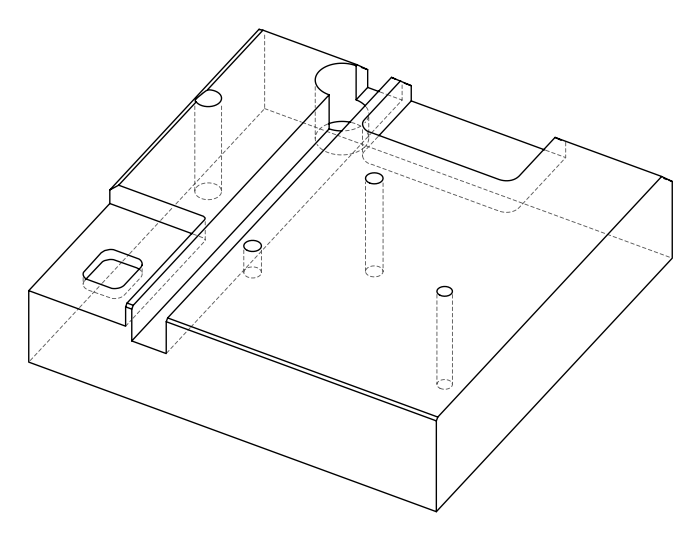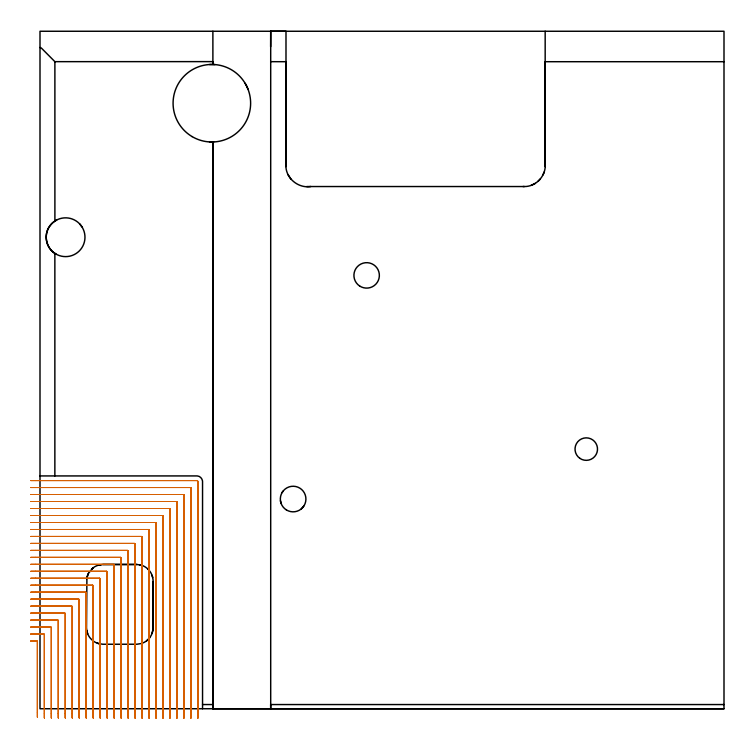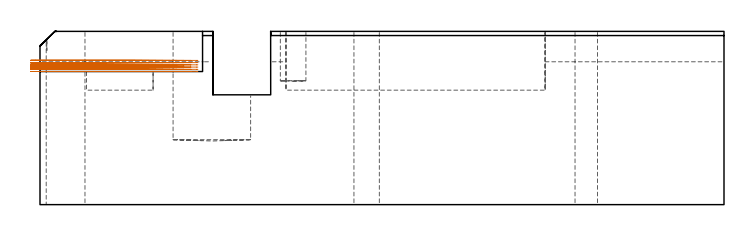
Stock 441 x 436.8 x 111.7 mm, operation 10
(PLAN: 21 operations, 13 tool changes, 222.2 min)
(1 INDEXABLE_INSERT_DRILL_THROUGH_HOLE_FROM_SOLID | STEP1HOLE | NXT0302_021 | 0.46 min | 54771 mm3)
(2 INDEXABLE_INSERT_DRILL_BLIND_HOLE_FROM_SOLID | STEP1POCKET | NXT0302_038 | 0.29 min | 137611 mm3)
(3 INDEXABLE_INSERT_DRILL_BLIND_HOLE_FROM_SOLID_1 | STEP1POCKET_1 | NXT0302_004 | 0.14 min | 6806 mm3)
(4 AREA_MILL | FG_CHAMFER_SURFACE | UGT0205_001 | 0.85 min | 4917 mm3)
(5 AREA_MILL_1 | FG_CHAMFER_SURFACE_1 | UGT0205_001 | 6.49 min | 22926 mm3)
(6 AREA_MILL_2 | FG_CHAMFER_SURFACE_2 | UGT0205_001 | 0.21 min | 43 mm3)
(7 AREA_MILL_3 | FG_CHAMFER_SURFACE_3 | UGT0205_001 | 6.84 min | 23650 mm3)
(8 AREA_MILL_4 | FG_CHAMFER_SURFACE_4 | UGT0205_001 | 8.81 min | 12531 mm3)
(9 AREA_MILL_5 | FG_CHAMFER_SURFACE_5 | UGT0205_001 | 2.49 min | 1075 mm3)
(10 MILL_CORNER_NOTCH_RECTANGULAR | CORNER_NOTCH_RECTANGULAR | NXT0201_008 | Follow Part, ap 1.5, ae 75% | 148.1 min | 407087 mm3)
(11 MILL_RECTANGULAR_POCKET | POCKET_RECTANGULAR_STRAIGHT | UGT0201_094 | Follow Part, ap 5, ae 75% | 1.25 min | 25276 mm3)
(12 MILL_SLOT | SLOT_PARTIAL_RECTANGULAR | UGT0201_094 | Follow Part, ap 5, ae 75% | 31.54 min | 628026 mm3)
(13 MILL_RECTANGULAR_SLOT | SLOT_RECTANGULAR | UGT0201_004 | Follow Part, ap 8, ae 75% | 12.51 min | 622970 mm3)
(14 SPOT_DRILL | STEP1HOLE_1 | NXT0321_9005460120000 | 0.03 min | 6 mm3)
(15 SPOT_DRILL_1 | STEP1HOLE_2 | NXT0321_9005460120000 | 0.03 min | 59 mm3)
(16 DRILL_BLIND_HOLE_INTO_CENTER | STEP1HOLE_1 | NXT0301_030 | 0.05 min | 234 mm3)
(17 GUN_DRILL_THROUGH_HOLE | STEP1HOLE_1 | UGT0307_001 | 0.52 min | 1996 mm3)
(18 SPADE_DRILL_TO_ENLARGE_THROUGH_HOLE | STEP1HOLE_1 | UGT0306_005 | 0.48 min | 16164 mm3)
(19 DRILL_BLIND_HOLE_INTO_CENTER_1 | STEP1HOLE_2 | UGT0301_352 | 0.07 min | 1271 mm3)
(20 GUN_DRILL_THROUGH_HOLE_1 | STEP1HOLE_2 | UGT0307_007 | 0.56 min | 7589 mm3)
(21 DRILL_TO_ENLARGE_THROUGH_HOLE | STEP1HOLE_2 | UGT0301_288 | 0.48 min | 14665 mm3)
(TOOL NXT0302_021 | Index. Insert Drill 25mm [880-D2500L25-05] | D25 PA176 FL125 Z2)
(TOOL NXT0302_038 | Index. Insert Drill 50mm [880-D5000L50-04] | D50 PA176 FL200 Z2)
(TOOL NXT0302_004 | Index. Insert Drill 16.5mm [880-D1650L20-05] | D16.5 PA176 FL83 Z2)
(TOOL UGT0205_001 | Chamfer Mill 20 x 3 x 45 deg. | D20 FL50 Z2)
(TOOL NXT0201_008 | ENDMILL 6mm [2P460-0600-NA 1630] | D6 FL26 Z6)
(TOOL UGT0201_094 | End mill 20 mm | D20 FL38 Z4)
(TOOL UGT0201_004 | End Mill 32 mm | D32 FL53 Z6)
(TOOL NXT0321_9005460120000 | NC Spot Drill, 142deg, 12mm, Carbide, Uncoated | D12 PA142 FL30 Z2)
(TOOL NXT0301_030 | Carbide Drill 5.9mm [860.1-0590-018A1-MM 2214] | D5.9 PA140 FL28 Z2)
(TOOL UGT0307_001 | Gun Drill 5 mm | D5 PA130 FL24 Z1)
(TOOL UGT0306_005 | Spade Drill 14.5mm | D14.5 PA132 FL10 Z2)
(TOOL UGT0301_352 | Twist Drill 10.75 mm | D10.75 PA118 FL84 Z2)
(TOOL UGT0307_007 | Gun Drill 10 mm | D10 PA130 FL24 Z1)
(TOOL UGT0301_288 | Twist Drill 16.4 mm | D16.4 PA118 FL125 Z2)
(OP 10 MILL_CORNER_NOTCH_RECTANGULAR, part 2 of 2)
G0 Z121.702
X61.3 Y-6.
Z92.995
G1 Y-3.
Y106.304 F500.
G3 X61.004 Y106.6 R0.3
G1 X-3.
X-6. F250.
G0 Z121.702
X65.8 Y-6.
Z92.995
G1 Y-3.
Y110.804 F500.
G3 X65.504 Y111.1 R0.3
G1 X-3.
X-6. F250.
G0 Z121.702
X70.3 Y-6.
Z92.995
G1 Y-3.
Y115.304 F500.
G3 X70.004 Y115.6 R0.3
G1 X-3.
X-6. F250.
G0 Z121.702
X74.8 Y-6.
Z92.995
G1 Y-3.
Y119.804 F500.
G3 X74.504 Y120.1 R0.3
G1 X-3.
X-6. F250.
G0 Z121.702
X79.3 Y-6.
Z92.995
G1 Y-3.
Y124.303 F500.
G3 X79.003 Y124.6 R0.3
G1 X-3.
X-6. F250.
G0 Z121.702
X83.8 Y-6.
Z92.995
G1 Y-3.
Y128.803 F500.
G3 X83.503 Y129.1 R0.3
G1 X-3.
X-6. F250.
G0 Z121.702
X88.3 Y-6.
Z92.995
G1 Y-3.
Y133.303 F500.
G3 X88.003 Y133.6 R0.3
G1 X-3.
X-6. F250.
G0 Z121.702
X92.8 Y-6.
Z92.995
G1 Y-3.
Y137.803 F500.
G3 X92.503 Y138.1 R0.3
G1 X-3.
X-6. F250.
G0 Z121.702
X97.3 Y-6.
Z92.995
G1 Y-3.
Y142.303 F500.
G3 X97.003 Y142.6 R0.3
G1 X-3.
X-6. F250.
G0 Z121.702
X101.8 Y-6.
Z92.995
G1 Y-3.
Y146.4 F500.
G3 X101.1 Y147.1 R0.7
G1 X-3.
X-6. F250.
G0 Z121.702
X-1.7 Y-5.472
Z91.556
G1 Y-2.472
Y43.307 F500.
G3 X-1.993 Y43.6 R0.3
G1 X-3.
X-6. F250.
G0 Z121.702
X2.8 Y-6.
Z91.556
G1 Y-3.
Y47.807 F500.
G3 X2.507 Y48.1 R0.3
G1 X-3.
X-6. F250.
G0 Z121.702
X7.3 Y-6.
Z91.556
G1 Y-3.
Y52.306 F500.
G3 X7.006 Y52.6 R0.3
G1 X-3.
X-6. F250.
G0 Z121.702
X11.8 Y-6.
Z91.556
G1 Y-3.
Y56.806 F500.
G3 X11.506 Y57.1 R0.3
G1 X-3.
X-6. F250.
G0 Z121.702
X16.3 Y-6.
Z91.556
G1 Y-3.
Y61.306 F500.
G3 X16.006 Y61.6 R0.3
G1 X-3.
X-6. F250.
G0 Z121.702
X20.8 Y-6.
Z91.556
G1 Y-3.
Y65.806 F500.
G3 X20.506 Y66.1 R0.3
G1 X-3.
X-6. F250.
G0 Z121.702
X25.3 Y-6.
Z91.556
G1 Y-3.
Y70.306 F500.
G3 X25.006 Y70.6 R0.3
G1 X-3.
X-6. F250.
G0 Z121.702
X29.8 Y-6.
Z91.556
G1 Y-3.
Y74.805 F500.
G3 X29.505 Y75.1 R0.3
G1 X-3.
X-6. F250.
G0 Z121.702
X34.3 Y-6.
Z91.556
G1 Y-3.
Y79.305 F500.
G3 X34.005 Y79.6 R0.3
G1 X-3.
X-6. F250.
G0 Z121.702
X38.8 Y-6.
Z91.556
G1 Y-3.
Y83.805 F500.
G3 X38.505 Y84.1 R0.3
G1 X-3.
X-6. F250.
G0 Z121.702
X43.3 Y-6.
Z91.556
G1 Y-3.
Y88.305 F500.
G3 X43.005 Y88.6 R0.3
G1 X-3.
X-6. F250.
G0 Z121.702
X47.8 Y-6.
Z91.556
G1 Y-3.
Y92.805 F500.
G3 X47.505 Y93.1 R0.3
G1 X-3.
X-6. F250.
G0 Z121.702
X52.3 Y-6.
Z91.556
G1 Y-3.
Y97.305 F500.
G3 X52.005 Y97.6 R0.3
G1 X-3.
X-6. F250.
G0 Z121.702
X56.8 Y-6.
Z91.556
G1 Y-3.
Y101.804 F500.
G3 X56.504 Y102.1 R0.3
G1 X-3.
X-6. F250.
G0 Z121.702
X61.3 Y-6.
Z91.556
G1 Y-3.
Y106.304 F500.
G3 X61.004 Y106.6 R0.3
G1 X-3.
X-6. F250.
G0 Z121.702
X65.8 Y-6.
Z91.556
G1 Y-3.
Y110.804 F500.
G3 X65.504 Y111.1 R0.3
G1 X-3.
X-6. F250.
G0 Z121.702
X70.3 Y-6.
Z91.556
G1 Y-3.
Y115.304 F500.
G3 X70.004 Y115.6 R0.3
G1 X-3.
X-6. F250.
G0 Z121.702
X74.8 Y-6.
Z91.556
G1 Y-3.
Y119.804 F500.
G3 X74.504 Y120.1 R0.3
G1 X-3.
X-6. F250.
G0 Z121.702
X79.3 Y-6.
Z91.556
G1 Y-3.
Y124.303 F500.
G3 X79.003 Y124.6 R0.3
G1 X-3.
X-6. F250.
G0 Z121.702
X83.8 Y-6.
Z91.556
G1 Y-3.
Y128.803 F500.
G3 X83.503 Y129.1 R0.3
G1 X-3.
X-6. F250.
G0 Z121.702
X88.3 Y-6.
Z91.556
G1 Y-3.
Y133.303 F500.
G3 X88.003 Y133.6 R0.3
G1 X-3.
X-6. F250.
G0 Z121.702
X92.8 Y-6.
Z91.556
G1 Y-3.
Y137.803 F500.
G3 X92.503 Y138.1 R0.3
G1 X-3.
X-6. F250.
G0 Z121.702
X97.3 Y-6.
Z91.556
G1 Y-3.
Y142.303 F500.
G3 X97.003 Y142.6 R0.3
G1 X-3.
X-6. F250.
G0 Z121.702
X101.8 Y-6.
Z91.556
G1 Y-3.
Y146.4 F500.
G3 X101.1 Y147.1 R0.7
G1 X-3.
X-6. F250.
G0 Z121.702
X-1.7 Y-5.472
Z90.117
G1 Y-2.472
Y43.307 F500.
G3 X-1.993 Y43.6 R0.3
G1 X-3.
X-6. F250.
G0 Z121.702
X2.8 Y-6.
Z90.117
G1 Y-3.
Y47.807 F500.
G3 X2.507 Y48.1 R0.3
G1 X-3.
X-6. F250.
G0 Z121.702
X7.3 Y-6.
Z90.117
G1 Y-3.
Y52.306 F500.
G3 X7.006 Y52.6 R0.3
G1 X-3.
X-6. F250.
G0 Z121.702
X11.8 Y-6.
Z90.117
G1 Y-3.
Y56.806 F500.
G3 X11.506 Y57.1 R0.3
G1 X-3.
X-6. F250.
G0 Z121.702
X16.3 Y-6.
Z90.117
G1 Y-3.
Y61.306 F500.
G3 X16.006 Y61.6 R0.3
G1 X-3.
X-6. F250.
G0 Z121.702
X20.8 Y-6.
Z90.117
G1 Y-3.
Y65.806 F500.
G3 X20.506 Y66.1 R0.3
G1 X-3.
X-6. F250.
G0 Z121.702
X25.3 Y-6.
Z90.117
G1 Y-3.
Y70.306 F500.
G3 X25.006 Y70.6 R0.3
G1 X-3.
X-6. F250.
G0 Z121.702
X29.8 Y-6.
Z90.117
G1 Y-3.
Y74.805 F500.
G3 X29.505 Y75.1 R0.3
G1 X-3.
X-6. F250.
G0 Z121.702
X34.3 Y-6.
Z90.117
G1 Y-3.
Y79.305 F500.
G3 X34.005 Y79.6 R0.3
G1 X-3.
X-6. F250.
G0 Z121.702
X38.8 Y-6.
Z90.117
G1 Y-3.
Y83.805 F500.
G3 X38.505 Y84.1 R0.3
G1 X-3.
X-6. F250.
G0 Z121.702
X43.3 Y-6.
Z90.117
G1 Y-3.
Y88.305 F500.
G3 X43.005 Y88.6 R0.3
G1 X-3.
X-6. F250.
G0 Z121.702
X47.8 Y-6.
Z90.117
G1 Y-3.
Y92.805 F500.
G3 X47.505 Y93.1 R0.3
G1 X-3.
X-6. F250.
G0 Z121.702
X52.3 Y-6.
Z90.117
G1 Y-3.
Y97.305 F500.
G3 X52.005 Y97.6 R0.3
G1 X-3.
X-6. F250.
G0 Z121.702
X56.8 Y-6.
Z90.117
G1 Y-3.
Y101.804 F500.
G3 X56.504 Y102.1 R0.3
G1 X-3.
X-6. F250.
G0 Z121.702
X61.3 Y-6.
Z90.117
G1 Y-3.
Y106.304 F500.
G3 X61.004 Y106.6 R0.3
G1 X-3.
X-6. F250.
G0 Z121.702
X65.8 Y-6.
Z90.117
G1 Y-3.
Y110.804 F500.
G3 X65.504 Y111.1 R0.3
G1 X-3.
X-6. F250.
G0 Z121.702
X70.3 Y-6.
Z90.117
G1 Y-3.
Y115.304 F500.
G3 X70.004 Y115.6 R0.3
G1 X-3.
X-6. F250.
G0 Z121.702
X74.8 Y-6.
Z90.117
G1 Y-3.
Y119.804 F500.
G3 X74.504 Y120.1 R0.3
G1 X-3.
X-6. F250.
G0 Z121.702
X79.3 Y-6.
Z90.117
G1 Y-3.
Y124.303 F500.
G3 X79.003 Y124.6 R0.3
G1 X-3.
X-6. F250.
G0 Z121.702
X83.8 Y-6.
Z90.117
G1 Y-3.
Y128.803 F500.
G3 X83.503 Y129.1 R0.3
G1 X-3.
X-6. F250.
G0 Z121.702
X88.3 Y-6.
Z90.117
G1 Y-3.
Y133.303 F500.
G3 X88.003 Y133.6 R0.3
G1 X-3.
X-6. F250.
G0 Z121.702
X92.8 Y-6.
Z90.117
G1 Y-3.
Y137.803 F500.
G3 X92.503 Y138.1 R0.3
G1 X-3.
X-6. F250.
G0 Z121.702
X97.3 Y-6.
Z90.117
G1 Y-3.
Y142.303 F500.
G3 X97.003 Y142.6 R0.3
G1 X-3.
X-6. F250.
G0 Z121.702
X101.8 Y-6.
Z90.117
G1 Y-3.
Y146.4 F500.
G3 X101.1 Y147.1 R0.7
G1 X-3.
X-6. F250.
G0 Z121.702
X-1.7 Y-5.472
Z88.678
G1 Y-2.472
Y43.307 F500.
G3 X-1.993 Y43.6 R0.3
G1 X-3.
X-6. F250.
G0 Z121.702
X2.8 Y-6.
Z88.678
G1 Y-3.
Y47.807 F500.
G3 X2.507 Y48.1 R0.3
G1 X-3.
X-6. F250.
G0 Z121.702
X7.3 Y-6.
Z88.678
G1 Y-3.
Y52.306 F500.
G3 X7.006 Y52.6 R0.3
G1 X-3.
X-6. F250.
G0 Z121.702
X11.8 Y-6.
Z88.678
G1 Y-3.
Y56.806 F500.
G3 X11.506 Y57.1 R0.3
G1 X-3.
X-6. F250.
G0 Z121.702
X16.3 Y-6.
Z88.678
G1 Y-3.
Y61.306 F500.
G3 X16.006 Y61.6 R0.3
G1 X-3.
X-6. F250.
G0 Z121.702
X20.8 Y-6.
Z88.678
G1 Y-3.
Y65.806 F500.
G3 X20.506 Y66.1 R0.3
G1 X-3.
X-6. F250.
G0 Z121.702
X25.3 Y-6.
Z88.678
G1 Y-3.
Y70.306 F500.
G3 X25.006 Y70.6 R0.3
G1 X-3.
X-6. F250.
G0 Z121.702
X29.8 Y-6.
Z88.678
G1 Y-3.
Y74.805 F500.
G3 X29.505 Y75.1 R0.3
G1 X-3.
X-6. F250.
G0 Z121.702
X34.3 Y-6.
Z88.678
G1 Y-3.
Y79.305 F500.
G3 X34.005 Y79.6 R0.3
G1 X-3.
X-6. F250.
G0 Z121.702
X38.8 Y-6.
Z88.678
G1 Y-3.
Y83.805 F500.
G3 X38.505 Y84.1 R0.3
G1 X-3.
X-6. F250.
G0 Z121.702
X43.3 Y-6.
Z88.678
G1 Y-3.
Y88.305 F500.
G3 X43.005 Y88.6 R0.3
G1 X-3.
X-6. F250.
G0 Z121.702
X47.8 Y-6.
Z88.678
G1 Y-3.
Y92.805 F500.
G3 X47.505 Y93.1 R0.3
G1 X-3.
X-6. F250.
G0 Z121.702
X52.3 Y-6.
Z88.678
G1 Y-3.
Y97.305 F500.
G3 X52.005 Y97.6 R0.3
G1 X-3.
X-6. F250.
G0 Z121.702
X56.8 Y-6.
Z88.678
G1 Y-3.
Y101.804 F500.
G3 X56.504 Y102.1 R0.3
G1 X-3.
X-6. F250.
G0 Z121.702
X61.3 Y-6.
Z88.678
G1 Y-3.
Y106.304 F500.
G3 X61.004 Y106.6 R0.3
G1 X-3.
X-6. F250.
G0 Z121.702
X65.8 Y-6.
Z88.678
G1 Y-3.
Y110.804 F500.
G3 X65.504 Y111.1 R0.3
G1 X-3.
X-6. F250.
G0 Z121.702
X70.3 Y-6.
Z88.678
G1 Y-3.
Y115.304 F500.
G3 X70.004 Y115.6 R0.3
G1 X-3.
X-6. F250.
G0 Z121.702
X74.8 Y-6.
Z88.678
G1 Y-3.
Y119.804 F500.
G3 X74.504 Y120.1 R0.3
G1 X-3.
X-6. F250.
G0 Z121.702
X79.3 Y-6.
Z88.678
G1 Y-3.
Y124.303 F500.
G3 X79.003 Y124.6 R0.3
G1 X-3.
X-6. F250.
G0 Z121.702
X83.8 Y-6.
Z88.678
G1 Y-3.
Y128.803 F500.
G3 X83.503 Y129.1 R0.3
G1 X-3.
X-6. F250.
G0 Z121.702
X88.3 Y-6.
Z88.678
G1 Y-3.
Y133.303 F500.
G3 X88.003 Y133.6 R0.3
G1 X-3.
X-6. F250.
G0 Z121.702
X92.8 Y-6.
Z88.678
G1 Y-3.
Y137.803 F500.
G3 X92.503 Y138.1 R0.3
G1 X-3.
X-6. F250.
G0 Z121.702
X97.3 Y-6.
Z88.678
G1 Y-3.
Y142.303 F500.
G3 X97.003 Y142.6 R0.3
G1 X-3.
X-6. F250.
G0 Z121.702
X101.8 Y-6.
Z88.678
G1 Y-3.
Y146.4 F500.
G3 X101.1 Y147.1 R0.7
G1 X-3.
X-6. F250.
G0 Z121.702
X-1.7 Y-5.472
Z87.239
G1 Y-2.472
Y43.307 F500.
G3 X-1.993 Y43.6 R0.3
G1 X-3.
X-6. F250.
G0 Z121.702
X2.8 Y-6.
Z87.239
G1 Y-3.
Y47.807 F500.
G3 X2.507 Y48.1 R0.3
G1 X-3.
X-6. F250.
G0 Z121.702
X7.3 Y-6.
Z87.239
G1 Y-3.
Y52.306 F500.
G3 X7.006 Y52.6 R0.3
G1 X-3.
X-6. F250.
G0 Z121.702
X11.8 Y-6.
Z87.239
G1 Y-3.
Y56.806 F500.
G3 X11.506 Y57.1 R0.3
G1 X-3.
X-6. F250.
G0 Z121.702
X16.3 Y-6.
Z87.239
G1 Y-3.
Y61.306 F500.
G3 X16.006 Y61.6 R0.3
G1 X-3.
X-6. F250.
G0 Z121.702
X20.8 Y-6.
Z87.239
G1 Y-3.
Y65.806 F500.
G3 X20.506 Y66.1 R0.3
G1 X-3.
X-6. F250.
G0 Z121.702
X25.3 Y-6.
Z87.239
G1 Y-3.
Y70.306 F500.
G3 X25.006 Y70.6 R0.3
G1 X-3.
X-6. F250.
G0 Z121.702
X29.8 Y-6.
Z87.239
G1 Y-3.
Y74.805 F500.
G3 X29.505 Y75.1 R0.3
G1 X-3.
X-6. F250.
G0 Z121.702
X34.3 Y-6.
Z87.239
G1 Y-3.
Y79.305 F500.
G3 X34.005 Y79.6 R0.3
G1 X-3.
X-6. F250.
G0 Z121.702
X38.8 Y-6.
Z87.239
G1 Y-3.
Y83.805 F500.
G3 X38.505 Y84.1 R0.3
G1 X-3.
X-6. F250.
G0 Z121.702
X43.3 Y-6.
Z87.239
G1 Y-3.
Y88.305 F500.
G3 X43.005 Y88.6 R0.3
G1 X-3.
X-6. F250.
G0 Z121.702
X47.8 Y-6.
Z87.239
G1 Y-3.
Y92.805 F500.
G3 X47.505 Y93.1 R0.3
G1 X-3.
X-6. F250.
G0 Z121.702
X52.3 Y-6.
Z87.239
G1 Y-3.
Y97.305 F500.
G3 X52.005 Y97.6 R0.3
G1 X-3.
X-6. F250.
G0 Z121.702
X56.8 Y-6.
Z87.239
G1 Y-3.
Y101.804 F500.
G3 X56.504 Y102.1 R0.3
G1 X-3.
X-6. F250.
G0 Z121.702
X61.3 Y-6.
Z87.239
G1 Y-3.
Y106.304 F500.
G3 X61.004 Y106.6 R0.3
G1 X-3.
X-6. F250.
G0 Z121.702
X65.8 Y-6.
Z87.239
G1 Y-3.
Y110.804 F500.
G3 X65.504 Y111.1 R0.3
G1 X-3.
X-6. F250.
G0 Z121.702
X70.3 Y-6.
Z87.239
G1 Y-3.
Y115.304 F500.
G3 X70.004 Y115.6 R0.3
G1 X-3.
X-6. F250.
G0 Z121.702
X74.8 Y-6.
Z87.239
G1 Y-3.
Y119.804 F500.
G3 X74.504 Y120.1 R0.3
G1 X-3.
X-6. F250.
G0 Z121.702
X79.3 Y-6.
Z87.239
G1 Y-3.
Y124.303 F500.
G3 X79.003 Y124.6 R0.3
G1 X-3.
X-6. F250.
G0 Z121.702
X83.8 Y-6.
Z87.239
G1 Y-3.
Y128.803 F500.
G3 X83.503 Y129.1 R0.3
G1 X-3.
X-6. F250.
G0 Z121.702
X88.3 Y-6.
Z87.239
G1 Y-3.
Y133.303 F500.
G3 X88.003 Y133.6 R0.3
G1 X-3.
X-6. F250.
G0 Z121.702
X92.8 Y-6.
Z87.239
G1 Y-3.
Y137.803 F500.
G3 X92.503 Y138.1 R0.3
G1 X-3.
X-6. F250.
G0 Z121.702
X97.3 Y-6.
Z87.239
G1 Y-3.
Y142.303 F500.
G3 X97.003 Y142.6 R0.3
G1 X-3.
X-6. F250.
G0 Z121.702
X101.8 Y-6.
Z87.239
G1 Y-3.
Y146.4 F500.
G3 X101.1 Y147.1 R0.7
G1 X-3.
X-6. F250.
G0 Z121.702
X-1.7 Y-5.472
Z85.8
G1 Y-2.472
Y43.307 F500.
G3 X-1.993 Y43.6 R0.3
G1 X-3.
X-6. F250.
G0 Z121.702
X2.8 Y-6.
Z85.8
G1 Y-3.
Y47.807 F500.
G3 X2.507 Y48.1 R0.3
G1 X-3.
X-6. F250.
G0 Z121.702
X7.3 Y-6.
Z85.8
G1 Y-3.
Y52.306 F500.
G3 X7.006 Y52.6 R0.3
G1 X-3.
X-6. F250.
G0 Z121.702
X11.8 Y-6.
Z85.8
G1 Y-3.
Y56.806 F500.
G3 X11.506 Y57.1 R0.3
G1 X-3.
X-6. F250.
G0 Z121.702
X16.3 Y-6.
Z85.8
G1 Y-3.
Y61.306 F500.
G3 X16.006 Y61.6 R0.3
G1 X-3.
X-6. F250.
G0 Z121.702
X20.8 Y-6.
Z85.8
G1 Y-3.
Y65.806 F500.
G3 X20.506 Y66.1 R0.3
G1 X-3.
X-6. F250.
G0 Z121.702
X25.3 Y-6.
Z85.8
G1 Y-3.
Y70.306 F500.
G3 X25.006 Y70.6 R0.3
G1 X-3.
X-6. F250.
G0 Z121.702
X29.8 Y-6.
Z85.8
G1 Y-3.
Y74.805 F500.
G3 X29.505 Y75.1 R0.3
G1 X-3.
X-6. F250.
G0 Z121.702
X34.3 Y-6.
Z85.8
G1 Y-3.
Y79.305 F500.
G3 X34.005 Y79.6 R0.3
G1 X-3.
X-6. F250.
G0 Z121.702
X38.8 Y-6.
Z85.8
G1 Y-3.
Y83.805 F500.
G3 X38.505 Y84.1 R0.3
G1 X-3.
X-6. F250.
G0 Z121.702
X43.3 Y-6.
Z85.8
G1 Y-3.
Y88.305 F500.
G3 X43.005 Y88.6 R0.3
G1 X-3.
X-6. F250.
G0 Z121.702
X47.8 Y-6.
Z85.8
G1 Y-3.
Y92.805 F500.
G3 X47.505 Y93.1 R0.3
G1 X-3.
X-6. F250.
G0 Z121.702
X52.3 Y-6.
Z85.8
G1 Y-3.
Y97.305 F500.
G3 X52.005 Y97.6 R0.3
G1 X-3.
X-6. F250.
G0 Z121.702
X56.8 Y-6.
Z85.8
G1 Y-3.
Y101.804 F500.
G3 X56.504 Y102.1 R0.3
G1 X-3.
X-6. F250.
G0 Z121.702
X61.3 Y-6.
Z85.8
G1 Y-3.
Y106.304 F500.
G3 X61.004 Y106.6 R0.3
G1 X-3.
X-6. F250.
G0 Z121.702
X65.8 Y-6.
Z85.8
G1 Y-3.
Y110.804 F500.
G3 X65.504 Y111.1 R0.3
G1 X-3.
X-6. F250.
G0 Z121.702
X70.3 Y-6.
Z85.8
G1 Y-3.
Y115.304 F500.
G3 X70.004 Y115.6 R0.3
G1 X-3.
X-6. F250.
G0 Z121.702
X74.8 Y-6.
Z85.8
G1 Y-3.
Y119.804 F500.
G3 X74.504 Y120.1 R0.3
G1 X-3.
X-6. F250.
G0 Z121.702
X79.3 Y-6.
Z85.8
G1 Y-3.
Y124.303 F500.
G3 X79.003 Y124.6 R0.3
G1 X-3.
X-6. F250.
G0 Z121.702
X83.8 Y-6.
Z85.8
G1 Y-3.
Y128.803 F500.
G3 X83.503 Y129.1 R0.3
G1 X-3.
X-6. F250.
G0 Z121.702
X88.3 Y-6.
Z85.8
G1 Y-3.
Y133.303 F500.
G3 X88.003 Y133.6 R0.3
G1 X-3.
X-6. F250.
G0 Z121.702
X92.8 Y-6.
Z85.8
G1 Y-3.
Y137.803 F500.
G3 X92.503 Y138.1 R0.3
G1 X-3.
X-6. F250.
G0 Z121.702
X97.3 Y-6.
Z85.8
G1 Y-3.
Y142.303 F500.
G3 X97.003 Y142.6 R0.3
G1 X-3.
X-6. F250.
G0 Z121.702
X101.8 Y-6.
Z85.8
G1 Y-3.
Y146.4 F500.
G3 X101.1 Y147.1 R0.7
G1 X-3.
X-6. F250.
G0 Z121.702
M5
M2
